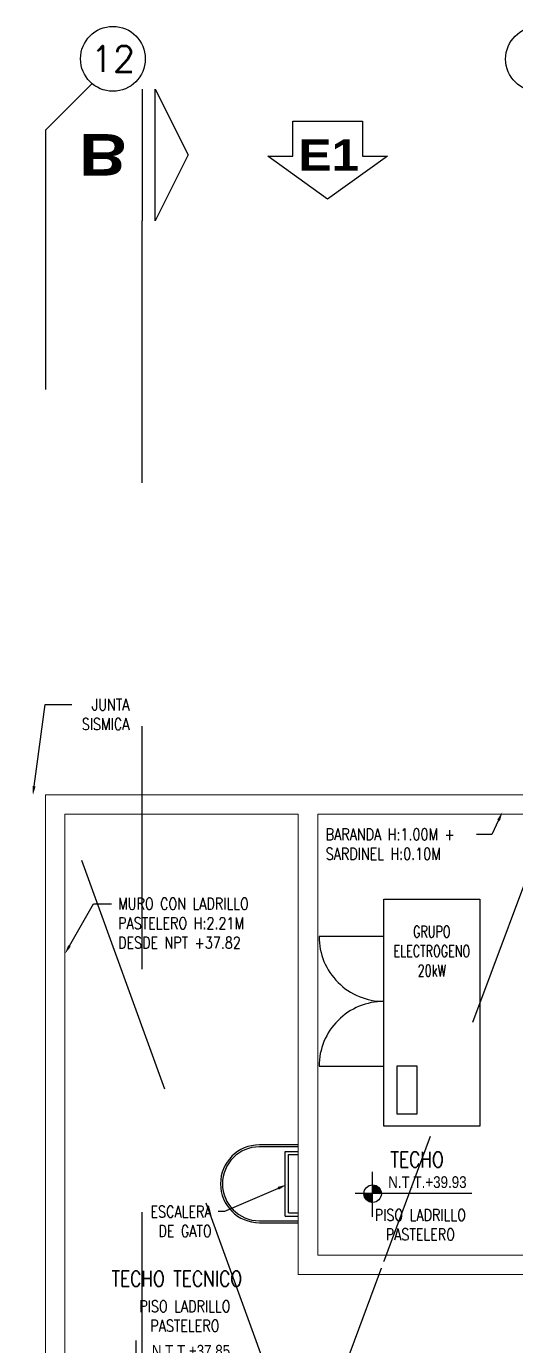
# Model space of a CAD drawing. Header units: millimetres. Extents: x -3 to 53, y -269 to 39.
# Drawn here: x 23.05 to 26.83, y -206.27 to -196.09 of the extents above; entities that cross this region are included whole.
import ezdxf
from ezdxf import colors
from ezdxf.entities.mleader import LeaderData, LeaderLine
from ezdxf.enums import TextEntityAlignment as Align
from ezdxf.math import Vec2, Vec3

# ---------------------------------------------------------------- set-up
doc = ezdxf.new("R2010")
doc.units = ezdxf.units.MM
doc.header["$LTSCALE"] = 15
doc.set_wipeout_variables(frame=1)
for name, pattern in [('CENTER', [2, 1.25, -0.25, 0.25, -0.25]), ('HIDDEN2', [0.1875, 0.125, -0.0625]), ('PHANTOM', [63.5, 31.75, -6.35, 6.35, -6.35, 6.35, -6.35]), ('PHANTOM2', [1.25, 0.625, -0.125, 0.125, -0.125, 0.125, -0.125])]:
    doc.linetypes.add(name, pattern=pattern)
doc.layers.get('0').update_dxf_attribs({"color": 250})
for name, color, linetype in [('A-BARANDAS', 250, 'Continuous'), ('A-CORTE', 250, 'CENTER'), ('A-EJES', 251, 'PHANTOM'), ('A-NIVELES-NPT', 252, 'Continuous'), ('A-PROYECCIONES', 250, 'HIDDEN2'), ('A-TEXTO-ACABADO PISO', 250, 'Continuous'), ('A-TEXTO-AMBIENTE', 252, 'Continuous'), ('A-TEXTO-INDICACIONES', 250, 'Continuous')]:
    doc.layers.add(name, color=color, linetype=linetype)
doc.layers.add('A-MUROS', color=252, linetype='Continuous', lineweight=30)
doc.layers.add('DLP_MURO ALTO', color=250, linetype='Continuous', lineweight=20)
doc.styles.add('R140', font='', dxfattribs={"height": 3.55})
doc.styles.add('R160-75', font='', dxfattribs={"height": 0.6})
doc.styles.add('R80', font='ARIALN.TTF', dxfattribs={"height": 2.03})
doc.styles.add('ROMANS', font='romans.shx', dxfattribs={"width": 0.8})
doc.styles.add('TXT_COTAS', font='romans.shx', dxfattribs={"width": 0.8})
doc.styles.get('R140').set_extended_font_data('Arial Black', bold=True)
doc.styles.get('R160-75').set_extended_font_data('Arial Black', bold=True)

# ---------------------------------------------------------------- blocks, each defined once
blk = doc.blocks.new('SIM NIVEL PLANTA')
at = {"linetype": 'Continuous'}
h = blk.add_hatch(dxfattribs=at)
h.set_pattern_fill('_USER', color=256, scale=0.089997, angle=45, style=0, pattern_type=0)
h.set_pattern_definition([(45, (31854.49523, 23864.84028), (-0.06363728001, 0.06363728001), [])])
h.paths.add_polyline_path([(-17.33, 0), (-15.98, 0, 0.409209), (-17.33, 1.33)])
h.paths.add_polyline_path([(-18.68, 0, 0.004279), (-18.68, -0.02, 0.414214), (-17.33, -1.37), (-17.33, 0)])
for p, q in [((-17.33, -3.58), (-17.33, 3.34)), ((-2, 0), (-20, 0))]:
    blk.add_line(p, q)
blk.add_circle((-17.33, -0.02), 1.35, dxfattribs=at)
at = {"style": 'R80'}
blk.add_attdef('N.P.T.+0.00', text='', height=1.8, dxfattribs=at).set_placement((-8.87, 1.77), align=Align.MIDDLE_CENTER)
blk = doc.blocks.new('*U104')
blk.add_line((-3, -5.08), (-3, 5.08))
blk.add_lwpolyline([(-4.02, 5.08), (-4.02, -5.08), (-6.56, 0)], close=True)
at = {"linetype": 'Continuous', "style": 'R160-75'}
blk.add_attdef('A', text='', height=0.3, dxfattribs=at).set_placement((0, 0), align=Align.MIDDLE_CENTER)
blk = doc.blocks.new('*U36')
blk.add_lwpolyline([(4.35, 4.35), (4.35, -0.15), (7.57, -0.15), (-0.15, -5.69), (-7.86, -0.15), (-4.65, -0.15), (-4.65, 4.35)], close=True)
at = {"linetype": 'Continuous', "style": 'R140'}
blk.add_attdef('ELEVACION', text='', height=3.55, dxfattribs=at).set_placement((0, 0), align=Align.MIDDLE_CENTER)
blk = doc.blocks.new('Cortes-Elev.')
at = {"layer": 'A-CORTE', "linetype": 'CENTER', "ltscale": 0.5}
blk.add_lwpolyline([(23.945, 20.831), (23.945, 37.853)], dxfattribs=at)
ref = blk.add_blockref('*U104', (23.645, 38.361), dxfattribs=dict(at, xscale=0.1, yscale=0.1, zscale=-0.1, rotation=180))
ref.add_attrib('A', 'B', dxfattribs={"layer": '0', "linetype": 'Continuous', "extrusion": (0, 0, -1), "height": 0.32, "rotation": 180, "style": 'R160-75'}).set_placement((-23.645, 38.361), align=Align.MIDDLE)
ref = blk.add_blockref('*U36', (25.385, 38.36), dxfattribs=dict(at, xscale=0.05980032655866058, yscale=0.05980032655866058, zscale=0.05980032655866058))
ref.add_attrib('ELEVACION', 'E1', dxfattribs={"layer": '0', "linetype": 'Continuous', "height": 0.2392, "style": 'R160-75'}).set_placement((25.385, 38.36), align=Align.MIDDLE_CENTER)
blk = doc.blocks.new('Ejes_Torre G')
at = {"layer": 'A-EJES', "linetype": 'PHANTOM2', "ltscale": 0.5}
blk.add_line((23.2, 16.352), (23.559, 16.711), dxfattribs=at)
blk.add_lwpolyline([(23.2, 16.352), (23.2, 14.352)], dxfattribs=at)
at = {"layer": 'A-EJES', "linetype": 'Continuous'}
for centre in [(23.72, 16.902), (27, 16.9)]:
    blk.add_circle(centre, 0.25, dxfattribs=at)
at = {"layer": 'A-EJES', "linetype": 'Continuous', "style": 'ROMANS'}
blk.add_text('12', height=0.2, dxfattribs=at).set_placement((23.72, 16.902), align=Align.MIDDLE_CENTER)
blk = doc.blocks.new('GE-')
for points in [[(-0.37, 0), (-0.37, 1.75), (0.37, 1.75), (0.37, 0)], [(-0.27, 0.095), (-0.113, 0.095), (-0.113, 0.462), (-0.27, 0.462)]]:
    blk.add_lwpolyline(points, close=True)
blk.add_lwpolyline([(-0.37, 1.462), (-0.87, 1.462, 0.414214), (-0.37, 0.962, 0.414214), (-0.87, 0.462), (-0.37, 0.462)], format="xyb")
at = {"layer": 'A-TEXTO-INDICACIONES', "insert": (0, 1.35), "char_height": 0.09, "width": 0.65899, "attachment_point": 5, "style": 'TXT_COTAS'}
blk.add_mtext('{\\W0.7;GRUPO ELECTROGENO 20kW}', dxfattribs=at)

msp = doc.modelspace()

# ---------------------------------------------------------------- linework, layer by layer
for p, q in [((25.05, -205.2719, 0), (25.05, -204.7719, 0)), ((25.05, -204.7719, 0), (25.15, -204.7719, 0)), ((25.075, -205.2469, 0), (25.075, -204.7969, 0)), ((25.075, -204.7969, 0), (25.15, -204.7969, 0)), ((25.05, -205.2719, 0), (25.15, -205.2719, 0)), ((25.075, -205.2469, 0), (25.15, -205.2469, 0))]:
    msp.add_line(p, q)
at = {"elevation": 0}
for points in [[(25.15, -204.7219), (24.85, -204.7219, 1), (24.85, -205.3219), (25.15, -205.3219)], [(25.15, -204.7369), (24.85, -204.7369, 1), (24.85, -205.3069), (25.15, -205.3069)]]:
    msp.add_lwpolyline(points, format="xyb", dxfattribs=at)
at = {"layer": 'A-PROYECCIONES'}
for p, q in [((27.15, -202.0219), (23.35, -212.2219)), ((27, -212.2219), (23.35, -202.1719))]:
    msp.add_line(p, q, dxfattribs=at)
at = {"layer": 'DLP_MURO ALTO'}
for p, q in [((23.2, -212.3719), (23.2, -202.0219)), ((23.2, -206.9219), (23.2, -202.0219)), ((23.2, -202.0219), (27, -202.0219)), ((23.35, -206.9219), (23.35, -202.1719)), ((25.15, -202.1719, 0), (23.35, -202.172)), ((23.35, -212.2219), (23.35, -202.172)), ((25.15, -205.7219, 0), (25.15, -202.1719, 0)), ((27.15, -205.7219), (25.15, -205.7219, 0))]:
    msp.add_line(p, q, dxfattribs=at)
msp.add_lwpolyline([(27, -202.1719), (25.3, -202.1719), (25.3, -205.5719), (27, -205.5719)], close=True, dxfattribs=at)

# ---------------------------------------------------------------- block references
at = {"layer": 'A-NIVELES-NPT', "xscale": 0.05, "yscale": 0.05, "zscale": 0.05}
msp.add_blockref('SIM NIVEL PLANTA', (24.7656, -206.3979), dxfattribs=at).add_auto_attribs({'N.P.T.+0.00': 'N.T.T.+37.85'})

# ---------------------------------------------------------------- texts
at = {"layer": 'A-TEXTO-ACABADO PISO', "char_height": 0.09, "attachment_point": 2, "style": 'ROMANS'}
for insert in [(26.0924, -205.2177), (24.2755, -205.9222)]:
    msp.add_mtext_dynamic_manual_height_columns('PISO LADRILLO PASTELERO', width=1.20225, gutter_width=12.5, heights=[0], dxfattribs=dict(at, insert=insert))
at = {"layer": 'A-TEXTO-AMBIENTE', "style": 'ROMANS', "width": 0.8}
for s, p in [('TECHO', (26.0672, -204.8949, 0)), ('TECHO TECNICO', (24.2128, -205.8141, 0))]:
    msp.add_text(s, height=0.12, dxfattribs=at).set_placement(p, align=Align.CENTER)

# ---------------------------------------------------------------- leaders
at = {"layer": 'A-TEXTO-INDICACIONES'}
ml = msp.add_multileader_mtext('Standard', dxfattribs=at)
ml.set_content('\\pxsm1,t16;JUNTA \\PSISMICA', color=256, style='TXT_COTAS')
ml.set_leader_properties(color=256)
ml.build(insert=Vec2(0, 0))
ml.multileader.update_dxf_attribs({"dogleg_length": 0.05, "arrow_head_size": 0.07})
ctx = ml.context
ctx.base_point, ctx.char_height, ctx.arrow_head_size, ctx.landing_gap_size, ctx.plane_origin = Vec3(23.4032, -201.3261), 0.09, 0.07, 0.05, Vec3(24.1169, -200.7427)
ctx.text_align_type = 2
notes = []
notes.append((ctx, [(1, (1, 1, 0), (23.1969, -201.3261), (1, 0), 0.2064, [(0, [(23.1025, -202.0245)], 0, [])])]))
ctx.mtext.insert, ctx.mtext.width, ctx.mtext.defined_height, ctx.mtext.alignment, ctx.mtext.flow_direction = Vec3(23.8475, -201.2811), 1.024058, 0.5146, 3, 5
ml = msp.add_multileader_mtext('Standard', dxfattribs=at)
ml.set_content('\\pxsm1;BARANDA H:1.00M + SARDINEL H:0.10M', color=256, style='TXT_COTAS')
ml.set_leader_properties(color=256)
ml.build(insert=Vec2(0, 0))
ml.multileader.update_dxf_attribs({"dogleg_length": 0.05, "arrow_head_size": 0.07})
ctx = ml.context
ctx.base_point, ctx.char_height, ctx.arrow_head_size, ctx.landing_gap_size, ctx.plane_origin, ctx.plane_x_axis, ctx.plane_y_axis = Vec3(25.3116, -202.3268), 0.09, 0.07, 0.05, Vec3(25.3553, -201.886), Vec3(1, 0.0000047), Vec3(-0.0000047, 1)
notes.append((ctx, [(1, (1, 1, 0), (26.6446, -202.3268), (-1, -0.0000047), 0.1187, [(0, [(26.7251, -202.1544)], 0, [])])]))
ctx.mtext.insert, ctx.mtext.text_direction, ctx.mtext.rotation, ctx.mtext.width, ctx.mtext.defined_height, ctx.mtext.flow_direction = Vec3(25.3616, -202.2818), Vec3(1, 0.0000047), 0.0000047, 1.412926, 0.8046, 5
ml = msp.add_multileader_mtext('Standard', dxfattribs=at)
ml.set_content('\\pxsm1;MURO CON LADRILLO PASTELERO H:2.21M DESDE NPT +37.82', color=256, style='TXT_COTAS')
ml.set_leader_properties(color=256)
ml.build(insert=Vec2(0, 0))
ml.multileader.update_dxf_attribs({"dogleg_length": 0.05, "arrow_head_size": 0.07})
ctx = ml.context
ctx.base_point, ctx.char_height, ctx.arrow_head_size, ctx.landing_gap_size, ctx.plane_origin = Vec3(23.7098, -202.8623), 0.09, 0.07, 0.05, Vec3(23.5468, -203.0683)
notes.append((ctx, [(0, (1, 1, 0), (23.5706, -202.8623), (1, 0), 0.1392, [(0, [(23.35, -203.2479)], 0, [])])]))
ctx.mtext.insert, ctx.mtext.width, ctx.mtext.defined_height, ctx.mtext.flow_direction = Vec3(23.7598, -202.8173), 1.401215, 0.8046, 5
ml = msp.add_multileader_mtext('Standard', dxfattribs=at)
ml.set_content('\\pxsm1,t16;ESCALERA \\PDE GATO', color=256, style='TXT_COTAS')
ml.set_leader_properties(color=256)
ml.build(insert=Vec2(0, 0))
ml.multileader.update_dxf_attribs({"dogleg_length": 0.05, "arrow_head_size": 0.07})
ctx = ml.context
ctx.base_point, ctx.char_height, ctx.arrow_head_size, ctx.landing_gap_size, ctx.plane_origin = Vec3(23.924, -205.2367), 0.09, 0.07, 0.05, Vec3(25.4379, -204.327)
ctx.text_align_type = 2
notes.append((ctx, [(0, (1, 1, 0), (24.5815, -205.2367), (-1, 0), 0.05, [(0, [(25.0594, -205.0289)], 0, [])])]))
ctx.mtext.insert, ctx.mtext.width, ctx.mtext.defined_height, ctx.mtext.alignment, ctx.mtext.flow_direction = Vec3(24.4815, -205.1917), 1.055921, 0.3812, 3, 5
for ctx, leaders in notes:
    for number, flags, end, landing, length, lines in leaders:
        leader = LeaderData()
        leader.index, (leader.has_last_leader_line, leader.has_dogleg_vector, leader.attachment_direction) = number, flags
        leader.last_leader_point, leader.dogleg_vector, leader.dogleg_length = Vec3(end), Vec3(landing), length
        for number, points, colour, breaks in lines:
            line = LeaderLine()
            line.index, line.vertices, line.color, line.breaks = number, Vec3.list(points), colors.encode_raw_color(colour), breaks
            leader.lines.append(line)
        ctx.leaders.append(leader)

# ---------------------------------------------------------------- next in the draw order: wipeouts: each hides what was drawn before it
msp.add_wipeout([(25.25, -205.3719), (25.25, -205.6219), (27.05, -205.6219), (27.05, -202.1219), (25.25, -202.1219), (25.25, -204.6719), (25.2, -204.6719), (25.2, -202.0719), (27.1, -202.0719), (27.1, -205.6719), (25.2, -205.6719), (25.2, -205.3719)]).dxf.layer = 'A-BARANDAS'

# ---------------------------------------------------------------- next in the draw order: block references
msp.add_blockref('GE-', (26.1805, -204.5769))
at = {"layer": 'A-CORTE'}
msp.add_blockref('Cortes-Elev.', (0, -235.4469), dxfattribs=at)
at = {"layer": 'A-MUROS'}
msp.add_blockref('Ejes_Torre G', (0, -213.2469), dxfattribs=at)
at = {"layer": 'A-NIVELES-NPT', "xscale": 0.05, "yscale": 0.05, "zscale": 0.05}
msp.add_blockref('SIM NIVEL PLANTA', (26.5902, -205.0973), dxfattribs=at).add_auto_attribs({'N.P.T.+0.00': 'N.T.T.+39.93'})

doc.saveas('drawing.dxf')
